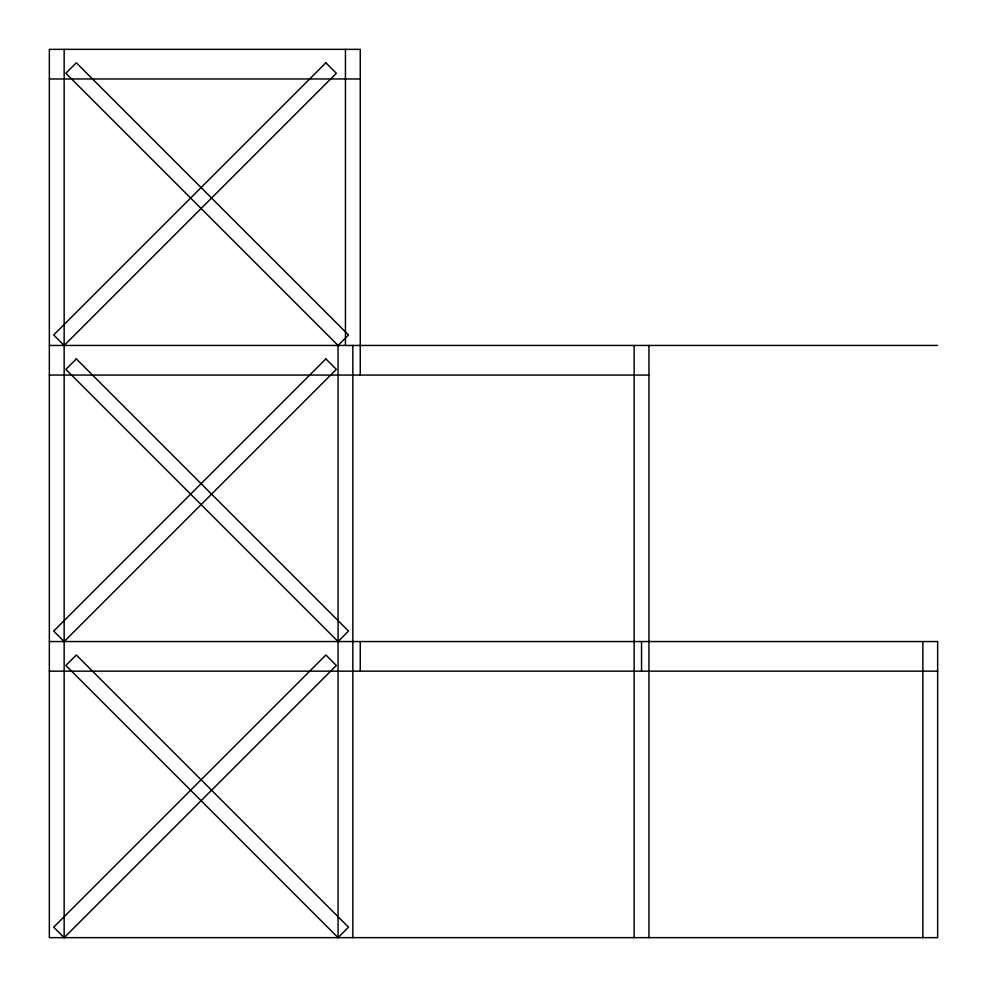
<?xml version="1.0" encoding="UTF-8"?>
<svg xmlns="http://www.w3.org/2000/svg" width="987" height="987" viewBox="0 0 987 987"><rect width="100%" height="100%" fill="white"/><g stroke="black" fill="none" stroke-linecap="round" stroke-linejoin="round"><path stroke-width="1.48" d="M338.047 345.45L348.522 334.975L76.332 62.798L65.858 73.26L338.047 345.45L338.047 937.65L348.522 927.175L76.332 654.998L65.858 665.46L338.047 937.65M64.155 937.65L336.345 665.46L325.87 654.998L53.68 927.175L64.155 937.65L64.155 49.35M49.35 78.96L360.255 78.96M49.35 345.45L937.65 345.45M49.35 375.06L648.952 375.06M49.35 641.55L937.65 641.55L937.65 937.65L49.35 937.65L49.35 49.35L360.255 49.35L360.255 375.06M49.35 671.16L937.65 671.16M922.845 641.55L922.845 937.65M648.952 345.45L648.952 937.65M641.55 641.55L641.55 671.16M634.147 345.45L634.147 937.65M360.255 641.55L360.255 671.16M352.852 345.45L352.852 937.65M345.45 49.35L345.45 345.45M325.87 62.798L53.68 334.975L64.155 345.45L336.345 73.26L325.87 62.798M76.332 358.898L65.858 369.36L338.047 641.55L348.522 631.075L76.332 358.898M325.87 358.898L53.68 631.075L64.155 641.55L336.345 369.36L325.87 358.898"/></g></svg>
